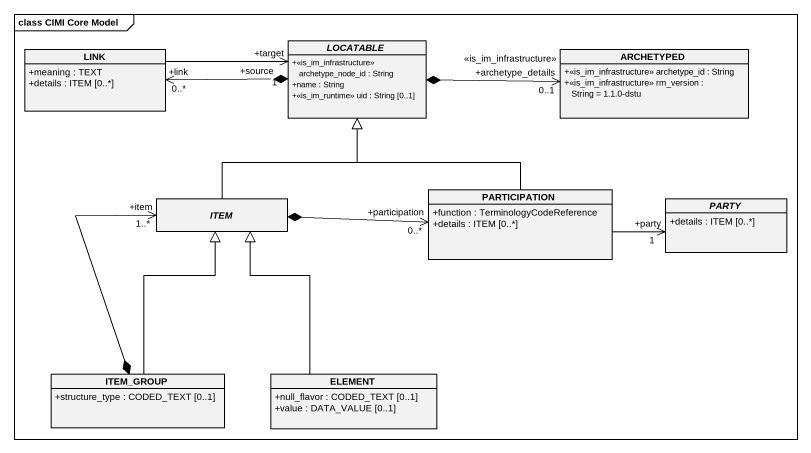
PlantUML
@startuml
mainframe class CIMI Core Model
hide circle
hide empty members
skinparam classAttributeIconSize 0
class LINK {
  +meaning : TEXT
  +details : ITEM [0..*]
}
abstract class LOCATABLE {
  +<<is_im_infrastructure>> archetype_node_id : String
  +name : String
  +<<is_im_runtime>> uid : String [0..1]
}
class ARCHETYPED {
  +<<is_im_infrastructure>> archetype_id : String
  +<<is_im_infrastructure>> rm_version : String = 1.1.0-dstu
}
abstract class ITEM
class PARTICIPATION {
  +function : TerminologyCodeReference
  +details : ITEM [0..*]
}
abstract class PARTY {
  +details : ITEM [0..*]
}
class ITEM_GROUP {
  +structure_type : CODED_TEXT [0..1]
}
class ELEMENT {
  +null_flavor : CODED_TEXT [0..1]
  +value : DATA_VALUE [0..1]
}
LINK -right-> "+target\n1" LOCATABLE
LOCATABLE "+source" *-left-> "+link\n0..*" LINK
LOCATABLE *-right-> "+archetype_details\n<<is_im_infrastructure>>\n0..1" ARCHETYPED
ITEM -up-|> LOCATABLE
PARTICIPATION -up-|> LOCATABLE
PARTICIPATION "+participation\n0..*" <-left-* ITEM
PARTICIPATION -right-> "+party\n1" PARTY
ITEM_GROUP -up-|> ITEM
ITEM_GROUP *-up-> "+item\n1..*" ITEM
ELEMENT -up-|> ITEM
@enduml
